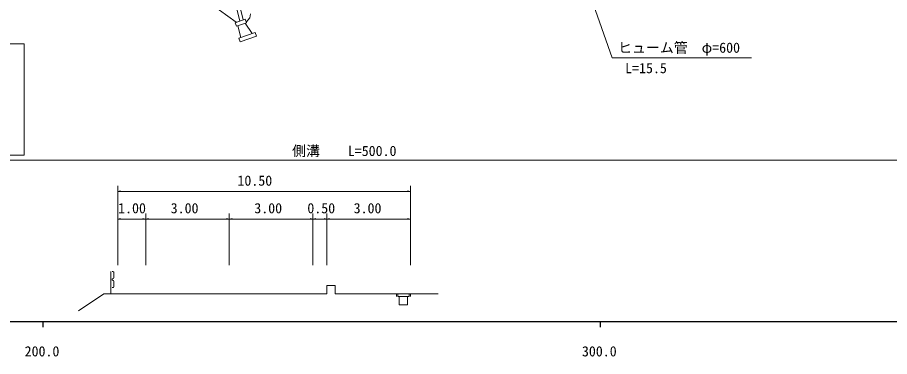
# Model space of a CAD drawing. Units: millimetres, scale not verified, with parts at other scales. Extents: x 40000 to 680000, y 20000 to 380000.
# Drawn here: x 263435 to 419928, y 198715 to 259592 of the extents above; entities that cross this region are included whole.
import ezdxf
from ezdxf.enums import TextEntityAlignment as Align

# ---------------------------------------------------------------- set-up
doc = ezdxf.new("R2010")
doc.units = ezdxf.units.MM
doc.header["$LTSCALE"] = 1000
for name, color, linetype, lineweight in [('M-BGD', 7, 'Continuous', 13), ('M-STR-HTXT', 7, 'Continuous', 13), ('M-STR-STRC', 7, 'Continuous', 13), ('M-TTL-BAND', 7, 'Continuous', 25)]:
    doc.layers.add(name, color=color, linetype=linetype, lineweight=lineweight)
doc.styles.add('ＭＳ ゴシック', font='')
doc.styles.get('ＭＳ ゴシック').set_extended_font_data('MS Gothic')

msp = doc.modelspace()

# ---------------------------------------------------------------- linework, layer by layer
at = {"layer": 'M-BGD'}
for p, q in [((303332, 258942), (294698, 294133)), ((295395, 294133), (303918, 259148)), ((293861, 265159), (302694, 258717)), ((305135, 259527), (305267, 260254)), ((302511, 258653), (304287, 259278)), ((302742, 257996), (302511, 258653)), ((304518, 258621), (302742, 257996)), ((304287, 259278), (304518, 258621)), ((304317, 258551), (305538, 256712)), ((304468, 258766), (305135, 259527)), ((302972, 258077), (303491, 255974)), ((303156, 255854), (306083, 256908)), ((306083, 256908), (306318, 256256)), ((303391, 255201), (303156, 255854)), ((306318, 256256), (303391, 255201)), ((281455, 215119), (281455, 229338)), ((333955, 215119), (333955, 229338)), ((281455, 228338), (281955, 228463)), ((281455, 228338), (333955, 228338)), ((333955, 228338), (333455, 228463)), ((286455, 215119), (286455, 224387)), ((301455, 215119), (301455, 224387)), ((301455, 215119), (301455, 224387)), ((316455, 215119), (316455, 224387)), ((316455, 215119), (316455, 224387)), ((318955, 215119), (318955, 224387)), ((281455, 223387), (281955, 223512)), ((281455, 223387), (286455, 223387)), ((286455, 223387), (285955, 223512)), ((286455, 223387), (286955, 223512)), ((286455, 223387), (301455, 223387)), ((301455, 223387), (300955, 223512)), ((301455, 223387), (301955, 223512)), ((301455, 223387), (316455, 223387)), ((316455, 223387), (315955, 223512)), ((316455, 223387), (316955, 223512)), ((316455, 223387), (318955, 223387)), ((318955, 223387), (318455, 223512)), ((318955, 223387), (319455, 223512)), ((318955, 223387), (333955, 223387)), ((333955, 223387), (333455, 223512)), ((280205, 209991), (280205, 213991)), ((280405, 213991), (280555, 213991)), ((280705, 213841), (280705, 212841)), ((280705, 212241), (280705, 211241)), ((320455, 211491), (318955, 211491)), ((318955, 211491), (318955, 209991)), ((320455, 209991), (320455, 211491)), ((278955, 209991), (274389, 206947)), ((278955, 209991), (281455, 209991)), ((280405, 211091), (280555, 211091)), ((281455, 209991), (286455, 209991)), ((286455, 209991), (301455, 209991)), ((301455, 209991), (316455, 209991)), ((316455, 209991), (318955, 209991)), ((320455, 209991), (333955, 209991)), ((331705, 209991), (331455, 209991)), ((331455, 209991), (331455, 209491)), ((331705, 209491), (331705, 209991)), ((333705, 209991), (331705, 209991)), ((333955, 209991), (333705, 209991)), ((333705, 209991), (333705, 209491)), ((333955, 209991), (333955, 209491)), ((333955, 209991), (338955, 209991)), ((331955, 209491), (331705, 209491)), ((331955, 207991), (331955, 209491)), ((331955, 209491), (333455, 209491)), ((333705, 209491), (333455, 209491)), ((333455, 209491), (333455, 207991)), ((333455, 207991), (331955, 207991))]:
    msp.add_line(p, q, dxfattribs=at)
for centre, start, end in [((280555, 213841), 0, 90), ((280555, 212841), 270, 0), ((280555, 212541), 90, 270), ((280555, 212241), 0, 90), ((280555, 211241), 270, 0)]:
    msp.add_arc(centre, 150, start, end, dxfattribs=at)
at = {"layer": 'M-STR-HTXT'}
for p, q in [((370140, 252322), (354723, 296288)), ((370140, 252322), (395140, 252322)), ((88778, 233988), (563734, 233988))]:
    msp.add_line(p, q, dxfattribs=at)
at = {"layer": 'M-STR-STRC'}
for p, q in [((239640, 254873), (264640, 254873)), ((264640, 254873), (264640, 234873)), ((264640, 234873), (239640, 234873))]:
    msp.add_line(p, q, dxfattribs=at)
at = {"layer": 'M-TTL-BAND'}
for p, q in [((40000, 205000), (579000, 205000)), ((268000, 205000), (268000, 204000)), ((368000, 205000), (368000, 204000))]:
    msp.add_line(p, q, dxfattribs=at)

# ---------------------------------------------------------------- texts
at = {"layer": 'M-BGD', "style": 'ＭＳ ゴシック'}
for s, p in [('10.50', (306034, 228838)), ('1.00', (283996, 223887)), ('3.00', (293431, 223887)), ('3.00', (308431, 223887)), ('0.50', (317949, 223887)), ('3.00', (326260, 223887))]:
    msp.add_text(s, height=1833, dxfattribs=at).set_placement(p, align=Align.BOTTOM_CENTER)
at = {"layer": 'M-STR-HTXT', "style": 'ＭＳ ゴシック'}
for s, p in [('ヒューム管\u3000φ=600', (371211, 252702)), ('L=15.5', (372485, 249034)), ('側溝\u3000  L=500.0', (312726, 234169))]:
    msp.add_text(s, height=1833, dxfattribs=at).set_placement(p, align=Align.BOTTOM_LEFT)
at = {"layer": 'M-TTL-BAND', "style": 'ＭＳ ゴシック'}
for s, p in [('200.0', (267844, 198195)), ('300.0', (367844, 198195))]:
    msp.add_text(s, height=1833, dxfattribs=at).set_placement(p, align=Align.BOTTOM_CENTER)

doc.saveas('drawing.dxf')
